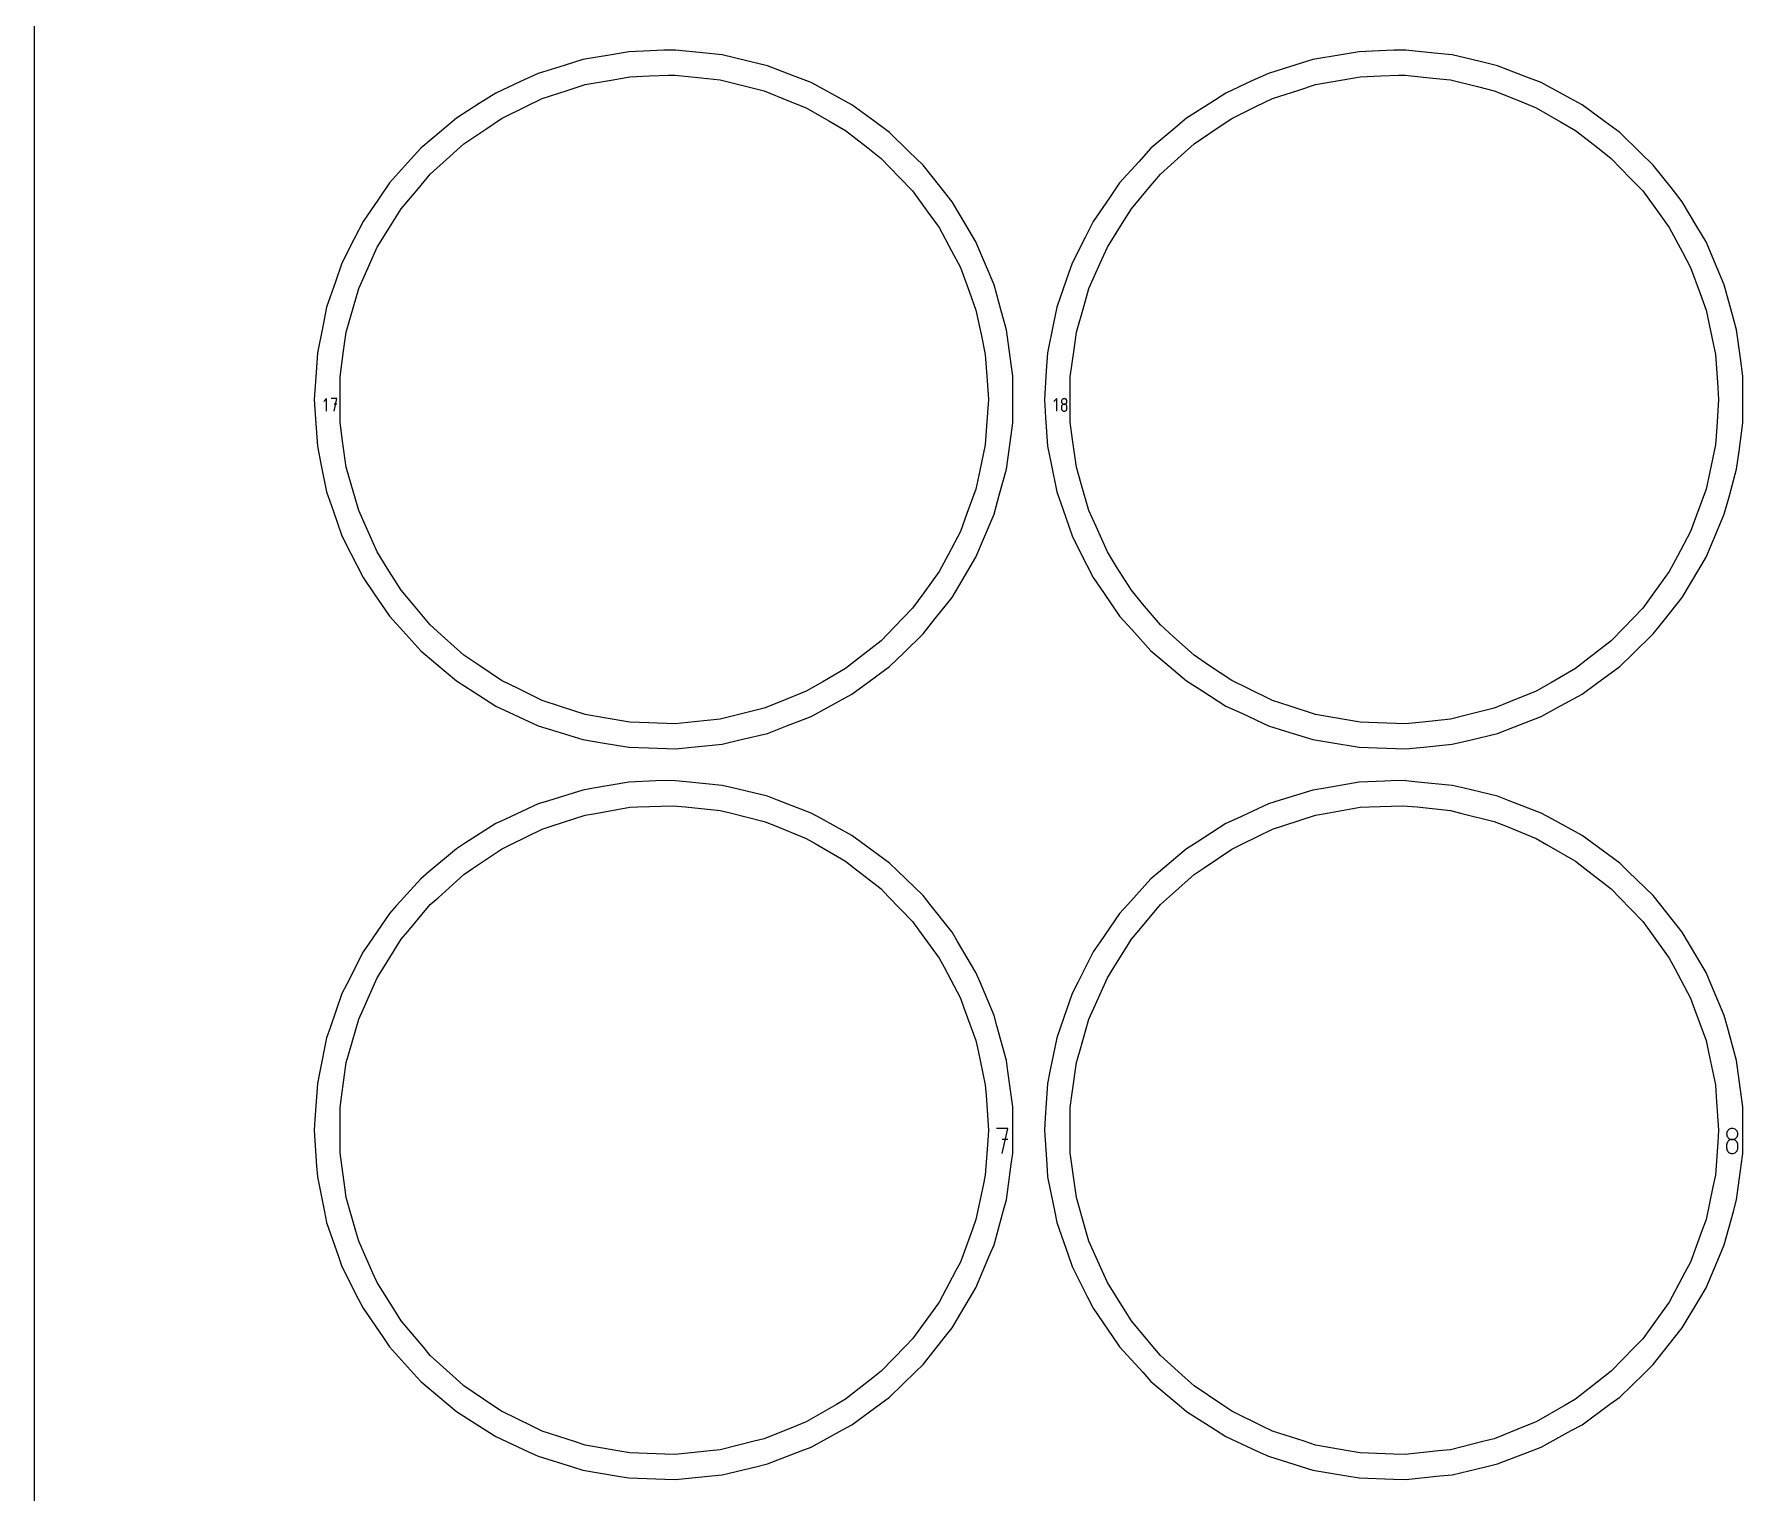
# Model space of a CAD drawing. Extents: x 0 to 800, y 0 to 1000.
# Drawn here: x 0 to 171.1, y 763.1 to 909.2 of the extents above; entities that cross this region are included whole.
import ezdxf

# ---------------------------------------------------------------- set-up
doc = ezdxf.new("R2010")
doc.units = 0
doc.header["$MEASUREMENT"] = 0
for name, color, linetype in [('annotation', 7, 'Continuous'), ('boundary', 7, 'Continuous'), ('frame', 7, 'Continuous'), ('hole', 7, 'Continuous')]:
    doc.layers.add(name, color=color, linetype=linetype)

msp = doc.modelspace()

# ---------------------------------------------------------------- linework, layer by layer
at = {"layer": 'annotation', "color": 1}
for p, q in [((29.269432, 872.66941), (28.989368, 872.389267)), ((29.269432, 871.409636), (29.269432, 872.66941)), ((30.301975, 872.66941), (29.741768, 872.66941)), ((30.021911, 871.409636), (30.301975, 872.66941)), ((102.366634, 872.66941), (102.08657, 872.389267)), ((102.366634, 871.409636), (102.366634, 872.66941)), ((102.843524, 872.438609), (102.83901, 872.388517)), ((102.856536, 872.485805), (102.843524, 872.438609)), ((102.87725, 872.529305), (102.856536, 872.485805)), ((102.904872, 872.568309), (102.87725, 872.529305)), ((102.938605, 872.602017), (102.904872, 872.568309)), ((102.977656, 872.629627), (102.938605, 872.602017)), ((103.021229, 872.650339), (102.977656, 872.629627)), ((103.068528, 872.663354), (103.021229, 872.650339)), ((103.118758, 872.66787), (103.068528, 872.663354)), ((103.168988, 872.663354), (103.118758, 872.66787)), ((103.118758, 872.66787), (103.118758, 872.66787)), ((103.216287, 872.650339), (103.168988, 872.663354)), ((103.259859, 872.629627), (103.216287, 872.650339)), ((103.29891, 872.602017), (103.259859, 872.629627)), ((103.332644, 872.568309), (103.29891, 872.602017)), ((103.360265, 872.529305), (103.332644, 872.568309)), ((103.38098, 872.485805), (103.360265, 872.529305)), ((103.393992, 872.438609), (103.38098, 872.485805)), ((103.398506, 872.388517), (103.393992, 872.438609)), ((30.301975, 872.108413), (30.021911, 872.108413)), ((102.83901, 872.388517), (102.83901, 872.388517)), ((102.83901, 872.388517), (102.843526, 872.33819)), ((102.843524, 871.878613), (102.83901, 871.82831)), ((102.83901, 871.82831), (102.83901, 871.68895)), ((102.83901, 871.68895), (102.83901, 871.68895)), ((102.83901, 871.68895), (102.843526, 871.63865)), ((102.856536, 871.925974), (102.843524, 871.878613)), ((102.843526, 872.33819), (102.856545, 872.290811)), ((102.843526, 871.63865), (102.856545, 871.591343)), ((102.87725, 871.969599), (102.856536, 871.925974)), ((102.856545, 872.290811), (102.877267, 872.247173)), ((102.856545, 871.591343), (102.877267, 871.54781)), ((102.904872, 872.008691), (102.87725, 871.969599)), ((102.877267, 872.247173), (102.904898, 872.20807)), ((102.877267, 871.54781), (102.904898, 871.508832)), ((102.938605, 872.042458), (102.904872, 872.008691)), ((102.904898, 872.20807), (102.938638, 872.174296)), ((102.904898, 871.508832), (102.938638, 871.47519)), ((102.977656, 872.070104), (102.938605, 872.042458)), ((102.938638, 872.174296), (102.977691, 872.146646)), ((102.938638, 871.47519), (102.977691, 871.447664)), ((103.021229, 872.090836), (102.977656, 872.070104)), ((102.977691, 872.146646), (103.021261, 872.125913)), ((102.977691, 871.447664), (103.021261, 871.427036)), ((103.068528, 872.103857), (103.021229, 872.090836)), ((103.021261, 872.125913), (103.068548, 872.112891)), ((103.021261, 871.427036), (103.068548, 871.414087)), ((103.118758, 872.108374), (103.068528, 872.103857)), ((103.068548, 872.112891), (103.118758, 872.108374)), ((103.068548, 871.414087), (103.118758, 871.409597)), ((103.118758, 872.108374), (103.168967, 872.112891)), ((103.168988, 872.103859), (103.118758, 872.108374)), ((103.118758, 872.108374), (103.118758, 872.108374)), ((103.118758, 872.108374), (103.118758, 872.108374)), ((103.118758, 871.409597), (103.168967, 871.414087)), ((103.118758, 871.409597), (103.118758, 871.409597)), ((103.168967, 872.112891), (103.216255, 872.125913)), ((103.168967, 871.414087), (103.216255, 871.427036)), ((103.216287, 872.090845), (103.168988, 872.103859)), ((103.216255, 872.125913), (103.259824, 872.146646)), ((103.216255, 871.427036), (103.259824, 871.447664)), ((103.259859, 872.070122), (103.216287, 872.090845)), ((103.259824, 872.146646), (103.298877, 872.174296)), ((103.259824, 871.447664), (103.298877, 871.47519)), ((103.29891, 872.042484), (103.259859, 872.070122)), ((103.298877, 872.174296), (103.332618, 872.20807)), ((103.298877, 871.47519), (103.332618, 871.508832)), ((103.332644, 872.008724), (103.29891, 872.042484)), ((103.332618, 872.20807), (103.360248, 872.247173)), ((103.332618, 871.508832), (103.360248, 871.54781)), ((103.360265, 871.969634), (103.332644, 872.008724)), ((103.360248, 872.247173), (103.380971, 872.290811)), ((103.360248, 871.54781), (103.380971, 871.591343)), ((103.38098, 871.926006), (103.360265, 871.969634)), ((103.380971, 872.290811), (103.393989, 872.33819)), ((103.380971, 871.591343), (103.393989, 871.63865)), ((103.393992, 871.878634), (103.38098, 871.926006)), ((103.393989, 872.33819), (103.398506, 872.388517)), ((103.393989, 871.63865), (103.398506, 871.68895)), ((103.398506, 871.82831), (103.393992, 871.878634)), ((103.398506, 872.388517), (103.398506, 872.388517)), ((103.398506, 871.68895), (103.398506, 871.82831)), ((103.398506, 871.82831), (103.398506, 871.82831)), ((97.459209, 799.597066), (96.338796, 799.597066)), ((96.899082, 797.077517), (97.459209, 799.597066)), ((169.44546, 799.135462), (169.436432, 799.035279)), ((169.436432, 799.035279), (169.436432, 799.035279)), ((169.436432, 799.035279), (169.445465, 798.934625)), ((169.471484, 799.229855), (169.44546, 799.135462)), ((169.445465, 798.934625), (169.471502, 798.839866)), ((169.512912, 799.316855), (169.471484, 799.229855)), ((169.471502, 798.839866), (169.512948, 798.75259)), ((169.568156, 799.394863), (169.512912, 799.316855)), ((169.635624, 799.462278), (169.568156, 799.394863)), ((169.713725, 799.517498), (169.635624, 799.462278)), ((169.80087, 799.558923), (169.713725, 799.517498)), ((169.895468, 799.584952), (169.80087, 799.558923)), ((169.995928, 799.593984), (169.895468, 799.584952)), ((170.096388, 799.584952), (169.995928, 799.593984)), ((169.995928, 799.593984), (169.995928, 799.593984)), ((170.190986, 799.558923), (170.096388, 799.584952)), ((170.278131, 799.517498), (170.190986, 799.558923)), ((170.356232, 799.462278), (170.278131, 799.517498)), ((170.4237, 799.394863), (170.356232, 799.462278)), ((170.478944, 799.316855), (170.4237, 799.394863)), ((170.478908, 798.75259), (170.520354, 798.839866)), ((170.520372, 799.229855), (170.478944, 799.316855)), ((170.520354, 798.839866), (170.546391, 798.934625)), ((170.546396, 799.135462), (170.520372, 799.229855)), ((170.546391, 798.934625), (170.555424, 799.035279)), ((170.555424, 799.035279), (170.546396, 799.135462)), ((170.555424, 799.035279), (170.555424, 799.035279)), ((97.459209, 798.475072), (96.899082, 798.475072)), ((169.44546, 798.015472), (169.436432, 797.914865)), ((169.436432, 797.914865), (169.436432, 797.636144)), ((169.436432, 797.636144), (169.436432, 797.636144)), ((169.436432, 797.636144), (169.445465, 797.535545)), ((169.471484, 798.110194), (169.44546, 798.015472)), ((169.445465, 797.535545), (169.471502, 797.440931)), ((169.512912, 798.197442), (169.471484, 798.110194)), ((169.471502, 797.440931), (169.512948, 797.353865)), ((169.568156, 798.275628), (169.512912, 798.197442)), ((169.512948, 798.75259), (169.568208, 798.674385)), ((169.512948, 797.353865), (169.568208, 797.275909)), ((169.635624, 798.343162), (169.568156, 798.275628)), ((169.568208, 798.674385), (169.635689, 798.606838)), ((169.568208, 797.275909), (169.635689, 797.208625)), ((169.713725, 798.398454), (169.635624, 798.343162)), ((169.635689, 798.606838), (169.713795, 798.551537)), ((169.635689, 797.208625), (169.713795, 797.153573)), ((169.80087, 798.439916), (169.713725, 798.398454)), ((169.713795, 798.551537), (169.800934, 798.510071)), ((169.713795, 797.153573), (169.800934, 797.112317)), ((169.895468, 798.465959), (169.80087, 798.439916)), ((169.800934, 798.510071), (169.895509, 798.484027)), ((169.995928, 798.474993), (169.895468, 798.465959)), ((169.895509, 798.484027), (169.995928, 798.474993)), ((169.995928, 798.474993), (170.096347, 798.484027)), ((170.096388, 798.465964), (169.995928, 798.474993)), ((169.995928, 798.474993), (169.995928, 798.474993)), ((169.995928, 798.474993), (169.995928, 798.474993)), ((170.096347, 798.484027), (170.190922, 798.510071)), ((170.190986, 798.439934), (170.096388, 798.465964)), ((170.190922, 798.510071), (170.278061, 798.551537)), ((170.190922, 797.112317), (170.278061, 797.153573)), ((170.278131, 798.398489), (170.190986, 798.439934)), ((170.278061, 798.551537), (170.356167, 798.606838)), ((170.278061, 797.153573), (170.356167, 797.208625)), ((170.356232, 798.343214), (170.278131, 798.398489)), ((170.356167, 798.606838), (170.423648, 798.674385)), ((170.356167, 797.208625), (170.423648, 797.275909)), ((170.4237, 798.275693), (170.356232, 798.343214)), ((170.423648, 798.674385), (170.478908, 798.75259)), ((170.423648, 797.275909), (170.478908, 797.353865)), ((170.478944, 798.197513), (170.4237, 798.275693)), ((170.478908, 797.353865), (170.520354, 797.440931)), ((170.520372, 798.110258), (170.478944, 798.197513)), ((170.520354, 797.440931), (170.546391, 797.535545)), ((170.546396, 798.015513), (170.520372, 798.110258)), ((170.546391, 797.535545), (170.555424, 797.636144)), ((170.555424, 797.914865), (170.546396, 798.015513)), ((170.555424, 797.636144), (170.555424, 797.914865)), ((170.555424, 797.914865), (170.555424, 797.914865)), ((169.800934, 797.112317), (169.895509, 797.086418)), ((169.895509, 797.086418), (169.995928, 797.077438)), ((169.995928, 797.077438), (170.096347, 797.086418)), ((169.995928, 797.077438), (169.995928, 797.077438)), ((170.096347, 797.086418), (170.190922, 797.112317))]:
    msp.add_line(p, q, dxfattribs=at)
at = {"layer": 'boundary', "color": 5}
for p, q in [((54.924596, 906.623082), (53.043478, 906.039552)), ((57.592846, 907.073158), (54.924596, 906.623082)), ((59.534964, 907.400751), (57.592846, 907.073158)), ((61.010747, 907.474797), (59.534964, 907.400751)), ((63.038306, 907.576528), (61.010747, 907.474797)), ((64.207854, 907.556982), (63.038306, 907.576528)), ((66.900191, 907.28613), (64.207854, 907.556982)), ((68.85984, 907.088988), (66.900191, 907.28613)), ((71.492081, 906.461698), (68.85984, 907.088988)), ((128.021442, 906.623082), (126.296619, 906.088035)), ((130.851056, 907.100376), (128.021442, 906.623082)), ((132.63181, 907.400751), (130.851056, 907.100376)), ((133.984976, 907.468645), (132.63181, 907.400751)), ((136.135152, 907.576528), (133.984976, 907.468645)), ((137.3047, 907.556982), (136.135152, 907.576528)), ((140.159857, 907.269751), (137.3047, 907.556982)), ((141.956686, 907.088988), (140.159857, 907.269751)), ((144.748113, 906.423763), (141.956686, 907.088988)), ((50.459035, 905.237847), (48.672469, 904.408796)), ((53.043478, 906.039552), (50.459035, 905.237847)), ((73.40799, 906.005118), (71.492081, 906.461698)), ((75.93311, 905.032581), (73.40799, 906.005118)), ((77.771049, 904.324709), (75.93311, 905.032581)), ((123.555881, 905.237847), (121.917755, 904.477679)), ((126.296619, 906.088035), (123.555881, 905.237847)), ((146.504836, 906.005118), (144.748113, 906.423763)), ((149.182664, 904.973767), (146.504836, 906.005118)), ((150.867896, 904.324709), (149.182664, 904.973767)), ((46.21793, 903.269774), (44.557815, 902.209995)), ((48.672469, 904.408796), (46.21793, 903.269774)), ((80.144013, 903.024285), (77.771049, 904.324709)), ((119.314777, 903.269774), (117.792594, 902.298048)), ((121.917755, 904.477679), (119.314777, 903.269774)), ((153.384364, 902.945642), (150.867896, 904.324709)), ((44.557815, 902.209995), (42.277004, 900.753979)), ((81.871202, 902.077756), (80.144013, 903.024285)), ((84.049683, 900.472649), (81.871202, 902.077756)), ((117.792594, 902.298048), (115.37385, 900.753979)), ((154.968048, 902.077756), (153.384364, 902.945642)), ((157.278273, 900.37558), (154.968048, 902.077756)), ((42.277004, 900.753979), (40.772971, 899.482385)), ((85.635316, 899.304352), (84.049683, 900.472649)), ((115.37385, 900.753979), (113.994781, 899.588036)), ((158.732163, 899.304352), (157.278273, 900.37558)), ((40.772971, 899.482385), (38.706599, 897.735357)), ((87.580394, 897.423207), (85.635316, 899.304352)), ((113.994781, 899.588036), (111.803445, 897.735357)), ((160.79487, 897.309444), (158.732163, 899.304352)), ((38.706599, 897.735357), (37.385436, 896.274637)), ((88.996142, 896.053993), (87.580394, 897.423207)), ((110.592052, 896.396003), (108.667153, 894.267773)), ((111.803445, 897.735357), (110.592052, 896.396003)), ((162.092989, 896.053993), (160.79487, 897.309444)), ((37.385436, 896.274637), (35.570306, 894.267773)), ((90.673153, 893.930376), (88.996142, 896.053993)), ((163.871417, 893.801949), (162.092989, 896.053993)), ((35.570306, 894.267773), (34.455668, 892.643996)), ((91.893785, 892.384675), (90.673153, 893.930376)), ((108.667153, 894.267773), (107.645125, 892.778909)), ((164.990632, 892.384675), (163.871417, 893.801949)), ((34.455668, 892.643996), (32.92428, 890.41311)), ((93.272773, 890.056484), (91.893785, 892.384675)), ((107.645125, 892.778909), (106.021127, 890.41311)), ((166.453014, 889.915686), (164.990632, 892.384675)), ((32.92428, 890.41311), (32.03598, 888.655251)), ((94.276486, 888.361882), (93.272773, 890.056484)), ((106.021127, 890.41311), (105.206632, 888.801305)), ((167.373332, 888.361882), (166.453014, 889.915686)), ((32.03598, 888.655251), (30.815555, 886.240151)), ((95.332852, 885.870661), (94.276486, 888.361882)), ((105.206632, 888.801305), (103.912401, 886.240151)), ((168.493582, 885.720004), (167.373332, 888.361882)), ((30.815555, 886.240151), (30.1695, 884.379581)), ((103.912401, 886.240151), (103.320025, 884.534168)), ((30.1695, 884.379581), (29.281894, 881.823367)), ((96.101741, 884.057397), (95.332852, 885.870661)), ((103.320025, 884.534168), (102.378741, 881.823367)), ((169.198587, 884.057397), (168.493582, 885.720004)), ((96.816635, 881.447604), (96.101741, 884.057397)), ((169.956715, 881.289777), (169.198587, 884.057397)), ((29.281894, 881.823367), (28.889591, 879.893285)), ((97.336979, 879.548036), (96.816635, 881.447604)), ((102.378741, 881.823367), (102.019032, 880.053648)), ((170.433825, 879.548036), (169.956715, 881.289777)), ((28.889591, 879.893285), (28.35061, 877.24157)), ((97.697638, 876.866243), (97.336979, 879.548036)), ((102.019032, 880.053648), (101.447457, 877.24157)), ((170.816296, 876.704062), (170.433825, 879.548036)), ((28.35061, 877.24157), (28.21905, 875.276421)), ((97.960148, 874.914269), (97.697638, 876.866243)), ((101.447457, 877.24157), (101.326828, 875.439697)), ((171.056995, 874.914269), (170.816296, 876.704062)), ((28.21905, 875.276421), (28.038302, 872.576527)), ((97.960148, 872.208333), (97.960148, 874.914269)), ((101.326828, 875.439697), (101.135148, 872.576527)), ((171.056995, 872.044691), (171.056995, 874.914269)), ((28.038302, 872.576527), (28.169862, 870.611377)), ((101.135148, 872.576527), (101.255777, 870.774654)), ((97.960148, 870.238785), (97.960148, 872.208333)), ((101.255777, 870.774654), (101.447457, 867.911484)), ((171.056995, 870.238785), (171.056995, 872.044691)), ((28.169862, 870.611377), (28.35061, 867.911484)), ((97.599489, 867.556992), (97.960148, 870.238785)), ((170.674524, 867.39481), (171.056995, 870.238785)), ((28.35061, 867.911484), (28.742913, 865.981402)), ((97.336979, 865.605018), (97.599489, 867.556992)), ((101.447457, 867.911484), (101.807165, 866.141765)), ((170.433825, 865.605018), (170.674524, 867.39481)), ((28.742913, 865.981402), (29.281894, 863.329687)), ((96.622085, 862.995225), (97.336979, 865.605018)), ((101.807165, 866.141765), (102.378741, 863.329687)), ((169.675698, 862.837398), (170.433825, 865.605018)), ((29.281894, 863.329687), (29.927949, 861.469117)), ((96.101741, 861.095657), (96.622085, 862.995225)), ((102.378741, 863.329687), (102.971117, 861.623705)), ((169.198587, 861.095657), (169.675698, 862.837398)), ((29.927949, 861.469117), (30.815555, 858.912904)), ((95.045374, 858.604437), (96.101741, 861.095657)), ((102.971117, 861.623705), (103.912401, 858.912904)), ((168.078337, 858.45378), (169.198587, 861.095657)), ((30.815555, 858.912904), (31.703855, 857.155045)), ((103.912401, 858.912904), (104.726896, 857.301099)), ((31.703855, 857.155045), (32.92428, 854.739945)), ((94.276486, 856.791174), (95.045374, 858.604437)), ((104.726896, 857.301099), (106.021127, 854.739945)), ((167.373332, 856.791174), (168.078337, 858.45378)), ((92.897498, 854.462982), (94.276486, 856.791174)), ((165.91095, 854.322184), (167.373332, 856.791174)), ((32.92428, 854.739945), (34.038919, 853.116169)), ((91.893785, 852.76838), (92.897498, 854.462982)), ((106.021127, 854.739945), (107.043154, 853.251082)), ((164.990632, 852.76838), (165.91095, 854.322184)), ((34.038919, 853.116169), (35.570306, 850.885283)), ((90.216774, 850.644762), (91.893785, 852.76838)), ((107.043154, 853.251082), (108.667153, 850.885283)), ((163.212203, 850.516336), (164.990632, 852.76838)), ((35.570306, 850.885283), (36.89147, 849.424563)), ((88.996142, 849.099062), (90.216774, 850.644762)), ((108.667153, 850.885283), (109.878546, 849.545928)), ((162.092989, 849.099062), (163.212203, 850.516336)), ((36.89147, 849.424563), (38.706599, 847.417698)), ((87.051064, 847.217915), (88.996142, 849.099062)), ((109.878546, 849.545928), (111.803445, 847.417698)), ((160.030282, 847.104152), (162.092989, 849.099062)), ((38.706599, 847.417698), (40.210632, 846.146104)), ((85.635316, 845.8487), (87.051064, 847.217915)), ((111.803445, 847.417698), (113.182514, 846.251755)), ((158.732163, 845.8487), (160.030282, 847.104152)), ((40.210632, 846.146104), (42.277004, 844.399076)), ((83.456835, 844.243594), (85.635316, 845.8487)), ((113.182514, 846.251755), (115.37385, 844.399076)), ((156.421937, 844.146525), (158.732163, 845.8487)), ((42.277004, 844.399076), (43.937119, 843.339298)), ((43.937119, 843.339298), (46.21793, 841.883281)), ((81.871202, 843.075299), (83.456835, 844.243594)), ((115.37385, 844.399076), (116.896033, 843.42735)), ((116.896033, 843.42735), (119.314777, 841.883281)), ((154.968048, 843.075299), (156.421937, 844.146525)), ((46.21793, 841.883281), (48.004496, 841.05423)), ((77.771049, 840.828346), (79.498239, 841.774875)), ((79.498239, 841.774875), (81.871202, 843.075299)), ((119.314777, 841.883281), (120.952903, 841.123113)), ((150.867896, 840.828346), (152.45158, 841.696231)), ((152.45158, 841.696231), (154.968048, 843.075299)), ((48.004496, 841.05423), (50.459035, 839.915208)), ((50.459035, 839.915208), (52.340152, 839.331678)), ((75.245928, 839.855809), (77.771049, 840.828346)), ((120.952903, 841.123113), (123.555881, 839.915208)), ((123.555881, 839.915208), (125.280704, 839.380161)), ((148.190068, 839.796995), (150.867896, 840.828346)), ((52.340152, 839.331678), (54.924596, 838.529973)), ((54.924596, 838.529973), (56.866713, 838.20238)), ((56.866713, 838.20238), (59.534964, 837.752304)), ((68.85984, 838.064068), (70.775748, 838.520648)), ((70.775748, 838.520648), (73.40799, 839.147937)), ((73.40799, 839.147937), (75.245928, 839.855809)), ((125.280704, 839.380161), (128.021443, 838.529973)), ((128.021443, 838.529973), (129.802197, 838.229598)), ((129.802197, 838.229598), (132.63181, 837.752304)), ((141.956686, 838.064068), (143.713409, 838.482712)), ((143.713409, 838.482712), (146.504836, 839.147937)), ((146.504836, 839.147937), (148.190068, 839.796995)), ((59.534964, 837.752304), (61.503419, 837.686492)), ((61.503419, 837.686492), (64.207854, 837.596073)), ((64.207854, 837.596073), (66.167503, 837.793216)), ((66.167503, 837.793216), (68.85984, 838.064068)), ((132.63181, 837.752304), (134.436714, 837.69196)), ((134.436714, 837.69196), (137.3047, 837.596073)), ((137.3047, 837.596073), (139.10153, 837.776836)), ((139.10153, 837.776836), (141.956686, 838.064068)), ((54.924596, 833.467627), (51.480532, 832.399265)), ((55.979218, 833.645519), (54.924596, 833.467627)), ((59.534964, 834.245296), (55.979218, 833.645519)), ((62.236916, 834.380864), (59.534964, 834.245296)), ((63.30584, 834.416602), (62.236916, 834.380864)), ((64.207854, 834.401528), (63.30584, 834.416602)), ((65.271996, 834.294474), (64.207854, 834.401528)), ((68.85984, 833.933533), (65.271996, 834.294474)), ((69.900229, 833.685598), (68.85984, 833.933533)), ((73.40799, 832.849663), (69.900229, 833.685598)), ((128.021442, 833.467627), (124.733673, 832.447748)), ((129.237427, 833.672738), (128.021442, 833.467627)), ((132.63181, 834.245296), (129.237427, 833.672738)), ((135.211146, 834.374712), (132.63181, 834.245296)), ((136.443621, 834.415918), (135.211146, 834.374712)), ((137.3047, 834.401528), (136.443621, 834.415918)), ((138.531662, 834.278094), (137.3047, 834.401528)), ((141.956686, 833.933533), (138.531662, 834.278094)), ((143.156261, 833.647662), (141.956686, 833.933533)), ((146.504836, 832.849663), (143.156261, 833.647662)), ((50.459035, 832.082392), (47.188083, 830.564516)), ((51.480532, 832.399265), (50.459035, 832.082392)), ((74.40604, 832.46527), (73.40799, 832.849663)), ((77.771049, 831.169255), (74.40604, 832.46527)), ((123.555881, 832.082392), (120.433368, 830.633399)), ((124.733673, 832.447748), (123.555881, 832.082392)), ((147.655593, 832.406455), (146.504836, 832.849663)), ((150.867896, 831.169255), (147.655593, 832.406455)), ((46.21793, 830.11432), (43.178491, 828.174012)), ((47.188083, 830.564516), (46.21793, 830.11432)), ((78.708959, 830.655264), (77.771049, 831.169255)), ((81.871202, 828.922302), (78.708959, 830.655264)), ((119.314777, 830.11432), (116.41327, 828.262065)), ((120.433368, 830.633399), (119.314777, 830.11432)), ((151.949311, 830.576621), (150.867896, 831.169255)), ((154.968048, 828.922302), (151.949311, 830.576621)), ((43.178491, 828.174012), (42.277004, 827.598524)), ((82.732243, 828.287885), (81.871202, 828.922302)), ((85.635316, 826.148897), (82.732243, 828.287885)), ((116.41327, 828.262065), (115.37385, 827.598524)), ((155.960833, 828.190816), (154.968048, 828.922302)), ((158.732163, 826.148897), (155.960833, 828.190816)), ((42.277004, 827.598524), (39.523329, 825.270412)), ((115.37385, 827.598524), (112.74514, 825.376064)), ((38.706599, 824.579902), (36.287733, 821.905528)), ((39.523329, 825.270412), (38.706599, 824.579902)), ((86.404105, 825.405378), (85.635316, 826.148897)), ((88.996142, 822.898538), (86.404105, 825.405378)), ((111.803445, 824.579902), (109.49435, 822.026893)), ((112.74514, 825.376064), (111.803445, 824.579902)), ((159.61858, 825.291615), (158.732163, 826.148897)), ((162.092989, 822.898538), (159.61858, 825.291615)), ((89.658978, 822.059182), (88.996142, 822.898538)), ((162.857242, 821.930756), (162.092989, 822.898538)), ((35.570306, 821.112318), (33.529559, 818.139409)), ((36.287733, 821.905528), (35.570306, 821.112318)), ((91.893785, 819.229221), (89.658978, 822.059182)), ((108.667153, 821.112318), (106.719016, 818.274323)), ((109.49435, 822.026893), (108.667153, 821.112318)), ((164.990632, 819.229221), (162.857242, 821.930756)), ((33.529559, 818.139409), (32.92428, 817.257655)), ((92.438828, 818.309007), (91.893785, 819.229221)), ((94.276486, 815.206427), (92.438828, 818.309007)), ((106.719016, 818.274323), (106.021127, 817.257655)), ((165.619069, 818.168209), (164.990632, 819.229221)), ((167.373332, 815.206427), (165.619069, 818.168209)), ((32.92428, 817.257655), (31.297926, 814.039261)), ((106.021127, 817.257655), (104.468578, 814.185314)), ((94.694013, 814.221776), (94.276486, 815.206427)), ((167.854743, 814.071119), (167.373332, 815.206427)), ((30.815555, 813.084696), (29.632719, 809.678251)), ((31.297926, 814.039261), (30.815555, 813.084696)), ((96.101741, 810.901942), (94.694013, 814.221776)), ((103.912401, 813.084696), (102.783244, 809.832839)), ((104.468578, 814.185314), (103.912401, 813.084696)), ((169.198587, 810.901942), (167.854743, 814.071119)), ((96.384301, 809.870426), (96.101741, 810.901942)), ((169.524381, 809.712598), (169.198587, 810.901942)), ((29.632719, 809.678251), (29.281894, 808.667912)), ((97.336979, 806.392581), (96.384301, 809.870426)), ((102.783244, 809.832839), (102.378741, 808.667912)), ((170.433825, 806.392581), (169.524381, 809.712598)), ((29.281894, 808.667912), (28.563641, 805.134201)), ((102.378741, 808.667912), (101.693083, 805.294564)), ((97.479529, 805.332607), (97.336979, 806.392581)), ((170.598186, 805.170425), (170.433825, 806.392581)), ((28.35061, 804.086115), (28.109742, 800.488201)), ((28.563641, 805.134201), (28.35061, 804.086115)), ((97.960148, 801.758814), (97.479529, 805.332607)), ((101.447457, 804.086115), (101.21752, 800.651477)), ((101.693083, 805.294564), (101.447457, 804.086115)), ((171.056995, 801.758814), (170.598186, 805.170425)), ((97.960148, 800.689297), (97.960148, 801.758814)), ((97.960148, 797.08333), (97.960148, 800.689297)), ((101.21752, 800.651477), (101.135148, 799.421072)), ((171.056995, 800.525655), (171.056995, 801.758814)), ((28.109742, 800.488201), (28.038302, 799.421072)), ((28.038302, 799.421072), (28.27917, 795.823158)), ((101.135148, 799.421072), (101.365085, 795.986434)), ((171.056995, 797.08333), (171.056995, 800.525655)), ((28.27917, 795.823158), (28.35061, 794.756029)), ((97.336979, 792.449563), (97.817598, 796.023356)), ((97.817598, 796.023356), (97.960148, 797.08333)), ((101.365085, 795.986434), (101.447457, 794.756029)), ((170.433825, 792.449563), (170.892634, 795.861174)), ((170.892634, 795.861174), (171.056995, 797.08333)), ((28.35061, 794.756029), (29.068863, 791.222318)), ((101.447457, 794.756029), (102.133114, 791.382681)), ((97.054418, 791.418047), (97.336979, 792.449563)), ((170.108031, 791.260219), (170.433825, 792.449563)), ((29.068863, 791.222318), (29.281894, 790.174232)), ((96.101741, 787.940203), (97.054418, 791.418047)), ((102.133114, 791.382681), (102.378741, 790.174232)), ((169.198587, 787.940203), (170.108031, 791.260219)), ((29.281894, 790.174232), (30.46473, 786.767788)), ((102.378741, 790.174232), (103.507898, 786.922376)), ((94.276486, 783.635719), (95.684213, 786.955552)), ((95.684213, 786.955552), (96.101741, 787.940203)), ((103.507898, 786.922376), (103.912401, 785.757449)), ((168.717176, 786.804895), (169.198587, 787.940203)), ((30.46473, 786.767788), (30.815555, 785.757449)), ((30.815555, 785.757449), (32.441909, 782.539055)), ((103.912401, 785.757449), (105.46495, 782.685108)), ((167.373332, 783.635719), (168.717176, 786.804895)), ((93.731443, 782.715505), (94.276486, 783.635719)), ((166.744895, 782.574707), (167.373332, 783.635719)), ((32.441909, 782.539055), (32.92428, 781.58449)), ((91.893785, 779.612925), (93.731443, 782.715505)), ((105.46495, 782.685108), (106.021127, 781.58449)), ((164.990632, 779.612925), (166.744895, 782.574707)), ((32.92428, 781.58449), (34.965028, 778.611582)), ((106.021127, 781.58449), (107.969264, 778.746495)), ((34.965028, 778.611582), (35.570306, 777.729828)), ((88.996142, 775.943607), (91.230949, 778.773569)), ((91.230949, 778.773569), (91.893785, 779.612925)), ((107.969264, 778.746495), (108.667153, 777.729828)), ((162.092989, 775.943607), (164.226378, 778.645142)), ((164.226378, 778.645142), (164.990632, 779.612925)), ((35.570306, 777.729828), (37.989172, 775.055453)), ((108.667153, 777.729828), (110.976248, 775.176819)), ((37.989172, 775.055453), (38.706599, 774.262243)), ((85.635316, 772.693245), (88.227353, 775.200087)), ((88.227353, 775.200087), (88.996142, 775.943607)), ((110.976248, 775.176819), (111.803445, 774.262243)), ((158.732163, 772.693245), (161.206571, 775.086324)), ((161.206571, 775.086324), (162.092989, 775.943607)), ((38.706599, 774.262243), (41.460274, 771.934131)), ((111.803445, 774.262243), (114.432156, 772.039783)), ((41.460274, 771.934131), (42.277004, 771.243621)), ((81.871202, 769.919844), (84.774275, 772.05883)), ((84.774275, 772.05883), (85.635316, 772.693245)), ((114.432156, 772.039783), (115.37385, 771.243621)), ((154.968048, 769.919844), (157.739377, 771.961761)), ((157.739377, 771.961761), (158.732163, 772.693245)), ((42.277004, 771.243621), (45.316444, 769.303314)), ((80.933292, 769.405854), (81.871202, 769.919844)), ((115.37385, 771.243621), (118.275358, 769.391367)), ((153.886633, 769.32721), (154.968048, 769.919844)), ((45.316444, 769.303314), (46.21793, 768.727826)), ((46.21793, 768.727826), (49.488882, 767.20995)), ((77.771049, 767.672891), (80.933292, 769.405854)), ((118.275358, 769.391367), (119.314777, 768.727826)), ((119.314777, 768.727826), (122.43729, 767.278833)), ((150.867896, 767.672891), (153.886633, 769.32721)), ((49.488882, 767.20995), (50.459035, 766.759753)), ((50.459035, 766.759753), (53.903099, 765.691391)), ((73.40799, 765.992483), (76.772999, 767.288498)), ((76.772999, 767.288498), (77.771049, 767.672891)), ((122.43729, 767.278833), (123.555881, 766.759753)), ((123.555881, 766.759753), (126.843651, 765.739874)), ((146.504836, 765.992483), (149.717139, 767.229683)), ((149.717139, 767.229683), (150.867896, 767.672891)), ((53.903099, 765.691391), (54.924596, 765.374518)), ((54.924596, 765.374518), (58.480342, 764.774741)), ((58.480342, 764.774741), (59.534964, 764.596849)), ((64.207854, 764.440618), (67.795698, 764.801559)), ((67.795698, 764.801559), (68.85984, 764.908613)), ((68.85984, 764.908613), (72.3676, 765.744547)), ((72.3676, 765.744547), (73.40799, 765.992483)), ((126.843651, 765.739874), (128.021443, 765.374518)), ((128.021443, 765.374518), (131.415826, 764.80196)), ((131.415826, 764.80196), (132.63181, 764.596849)), ((137.3047, 764.440618), (140.729725, 764.785179)), ((140.729725, 764.785179), (141.956686, 764.908613)), ((141.956686, 764.908613), (145.305262, 765.706612)), ((145.305262, 765.706612), (146.504836, 765.992483)), ((59.534964, 764.596849), (63.13893, 764.476356)), ((63.13893, 764.476356), (64.207854, 764.440618)), ((132.63181, 764.596849), (136.072226, 764.481824)), ((136.072226, 764.481824), (137.3047, 764.440618))]:
    msp.add_line(p, q, dxfattribs=at)
at = {"layer": 'frame', "color": 5}
msp.add_line((0, 1000), (0, 0), dxfattribs=at)
at = {"layer": 'hole', "color": 5}
for p, q in [((57.760138, 904.566817), (59.641127, 904.898487)), ((59.641127, 904.898487), (61.607244, 905.001527)), ((61.607244, 905.001527), (63.516114, 905.068186)), ((63.516114, 905.068186), (64.172568, 905.056729)), ((64.172568, 905.056729), (66.782335, 904.78243)), ((131.013268, 904.594374), (132.737973, 904.898487)), ((132.737973, 904.898487), (134.822992, 905.007758)), ((134.822992, 905.007758), (136.573261, 905.068879)), ((136.573261, 905.068879), (137.269414, 905.056729)), ((137.269414, 905.056729), (140.037007, 904.765842)), ((50.863583, 902.710001), (53.359319, 903.520909)), ((53.359319, 903.520909), (55.175871, 904.111138)), ((55.175871, 904.111138), (57.760138, 904.566817)), ((66.782335, 904.78243), (68.681884, 904.582779)), ((68.681884, 904.582779), (71.22809, 903.947938)), ((71.22809, 903.947938), (73.081375, 903.485862)), ((73.081375, 903.485862), (75.514455, 902.502839)), ((123.96043, 902.710001), (126.607096, 903.569949)), ((126.607096, 903.569949), (128.272717, 904.111138)), ((128.272717, 904.111138), (131.013268, 904.594374)), ((140.037007, 904.765842), (141.77873, 904.582779)), ((141.77873, 904.582779), (144.478918, 903.909546)), ((144.478918, 903.909546), (146.178222, 903.485862)), ((146.178222, 903.485862), (148.758442, 902.44339)), ((46.788303, 900.722352), (49.146872, 901.872704)), ((49.146872, 901.872704), (50.863583, 902.710001)), ((75.514455, 902.502839), (77.2854, 901.787334)), ((77.2854, 901.787334), (79.557977, 900.475258)), ((119.88515, 900.722352), (122.386353, 901.942271)), ((122.386353, 901.942271), (123.96043, 902.710001)), ((148.758442, 902.44339), (150.382247, 901.787334)), ((150.382247, 901.787334), (152.792258, 900.39591)), ((45.204823, 899.654283), (46.788303, 900.722352)), ((79.557977, 900.475258), (81.212099, 899.520249)), ((118.433235, 899.743024), (119.88515, 900.722352)), ((152.792258, 900.39591), (154.308945, 899.520249)), ((41.609889, 896.908823), (43.0293, 898.186875)), ((43.0293, 898.186875), (45.204823, 899.654283)), ((81.212099, 899.520249), (83.27995, 897.904659)), ((114.824669, 897.015011), (116.126147, 898.186875)), ((116.126147, 898.186875), (118.433235, 899.743024)), ((154.308945, 899.520249), (156.50185, 897.806956)), ((39.659778, 895.152923), (41.609889, 896.908823)), ((83.27995, 897.904659), (84.785059, 896.728734)), ((84.785059, 896.728734), (86.607959, 894.841077)), ((112.756624, 895.152923), (114.824669, 897.015011)), ((156.50185, 897.806956), (157.881906, 896.728734)), ((157.881906, 896.728734), (159.815045, 894.726921)), ((38.432027, 893.689764), (39.659778, 895.152923)), ((86.607959, 894.841077), (87.934778, 893.467124)), ((111.630882, 893.811332), (112.756624, 895.152923)), ((159.815045, 894.726921), (161.031624, 893.467124)), ((36.745235, 891.679548), (38.432027, 893.689764)), ((87.934778, 893.467124), (89.477204, 891.344141)), ((109.842081, 891.679548), (111.630882, 893.811332)), ((161.031624, 893.467124), (162.667329, 891.215753)), ((35.733086, 890.05976), (36.745235, 891.679548)), ((89.477204, 891.344141), (90.599878, 889.798903)), ((108.914028, 890.194342), (109.842081, 891.679548)), ((162.667329, 891.215753), (163.696724, 889.798903)), ((34.342508, 887.834354), (35.733086, 890.05976)), ((90.599878, 889.798903), (91.831828, 887.481914)), ((107.439354, 887.834354), (108.914028, 890.194342)), ((163.696724, 889.798903), (165.003177, 887.341794)), ((33.565632, 886.089464), (34.342508, 887.834354)), ((106.727026, 886.23444), (107.439354, 887.834354)), ((32.498292, 883.692182), (33.565632, 886.089464)), ((91.831828, 887.481914), (92.728518, 885.795467)), ((105.595138, 883.692182), (106.727026, 886.23444)), ((165.003177, 887.341794), (165.825365, 885.795467)), ((92.728518, 885.795467), (93.626038, 883.329571)), ((165.825365, 885.795467), (166.777162, 883.180446)), ((31.971826, 881.856153), (32.498292, 883.692182)), ((93.626038, 883.329571), (94.279308, 881.53474)), ((105.112415, 882.008702), (105.595138, 883.692182)), ((166.777162, 883.180446), (167.376154, 881.53474)), ((31.248522, 879.333657), (31.971826, 881.856153)), ((94.279308, 881.53474), (94.824911, 878.967933)), ((104.345369, 879.333657), (105.112415, 882.008702)), ((167.376154, 881.53474), (167.954752, 878.812705)), ((30.982686, 877.442226), (31.248522, 879.333657)), ((104.10162, 877.599377), (104.345369, 879.333657)), ((94.824911, 878.967933), (95.222034, 877.099652)), ((103.714303, 874.843612), (104.10162, 877.599377)), ((167.954752, 878.812705), (168.318881, 877.099652)), ((30.617456, 874.843612), (30.982686, 877.442226)), ((95.222034, 877.099652), (95.405078, 874.481894)), ((168.318881, 877.099652), (168.512994, 874.323584)), ((30.617456, 872.933593), (30.617456, 874.843612)), ((95.405078, 874.481894), (95.538309, 872.576527)), ((103.714303, 873.092289), (103.714303, 874.843612)), ((168.512994, 874.323584), (168.635156, 872.576527)), ((30.617456, 870.309442), (30.617456, 872.933593)), ((95.538309, 872.576527), (95.355265, 869.958768)), ((103.714303, 870.309442), (103.714303, 873.092289)), ((168.635156, 872.576527), (168.441042, 869.800459)), ((30.883293, 868.41801), (30.617456, 870.309442)), ((95.355265, 869.958768), (95.222034, 868.053401)), ((103.958052, 868.575162), (103.714303, 870.309442)), ((168.441042, 869.800459), (168.318881, 868.053401)), ((31.248523, 865.819397), (30.883293, 868.41801)), ((95.222034, 868.053401), (94.676431, 865.486594)), ((104.345369, 865.819397), (103.958052, 868.575162)), ((168.318881, 868.053401), (167.740282, 865.331366)), ((31.774988, 863.983369), (31.248523, 865.819397)), ((104.828092, 864.135917), (104.345369, 865.819397)), ((32.498292, 861.460873), (31.774988, 863.983369)), ((94.676431, 865.486594), (94.279308, 863.618313)), ((105.595138, 861.460873), (104.828092, 864.135917)), ((167.740282, 865.331366), (167.376154, 863.618313)), ((94.279308, 863.618313), (93.381788, 861.152418)), ((167.376154, 863.618313), (166.424357, 861.003292)), ((33.275168, 859.715984), (32.498292, 861.460873)), ((93.381788, 861.152418), (92.728518, 859.357587)), ((106.307467, 859.86096), (105.595138, 861.460873)), ((166.424357, 861.003292), (165.825365, 859.357587)), ((34.342508, 857.318702), (33.275168, 859.715984)), ((92.728518, 859.357587), (91.496568, 857.040599)), ((107.439354, 857.318702), (106.307467, 859.86096)), ((165.825365, 859.357587), (164.518912, 856.900479)), ((35.354656, 855.698913), (34.342508, 857.318702)), ((91.496568, 857.040599), (90.599878, 855.354152)), ((108.367407, 855.833495), (107.439354, 857.318702)), ((36.745235, 853.473506), (35.354656, 855.698913)), ((90.599878, 855.354152), (89.057451, 853.231169)), ((109.842081, 853.473506), (108.367407, 855.833495)), ((163.696725, 855.354152), (162.061019, 853.102782)), ((164.518912, 856.900479), (163.696725, 855.354152)), ((37.972986, 852.010347), (36.745235, 853.473506)), ((39.659778, 850.000132), (37.972986, 852.010347)), ((89.057451, 853.231169), (87.934778, 851.685932)), ((110.967823, 852.131915), (109.842081, 853.473506)), ((112.756624, 850.000132), (110.967823, 852.131915)), ((162.061019, 853.102782), (161.031624, 851.685932)), ((87.934778, 851.685932), (86.111878, 849.798275)), ((161.031624, 851.685932), (159.098484, 849.684118)), ((41.079189, 848.72208), (39.659778, 850.000132)), ((43.0293, 846.96618), (41.079189, 848.72208)), ((86.111878, 849.798275), (84.785059, 848.424321)), ((114.058102, 848.828268), (112.756624, 850.000132)), ((116.126147, 846.96618), (114.058102, 848.828268)), ((159.098484, 849.684118), (157.881906, 848.424321)), ((44.61278, 845.89811), (43.0293, 846.96618)), ((82.717208, 846.808732), (81.212099, 845.632807)), ((84.785059, 848.424321), (82.717208, 846.808732)), ((117.578062, 845.986852), (116.126147, 846.96618)), ((157.881906, 848.424321), (155.689001, 846.711029)), ((46.788304, 844.430703), (44.61278, 845.89811)), ((81.212099, 845.632807), (78.939522, 844.320731)), ((119.88515, 844.430703), (117.578062, 845.986852)), ((154.308945, 845.632807), (151.898934, 844.241383)), ((155.689001, 846.711029), (154.308945, 845.632807)), ((48.505015, 843.593406), (46.788304, 844.430703)), ((50.863583, 842.443055), (48.505015, 843.593406)), ((77.2854, 843.365721), (74.852321, 842.382698)), ((78.939522, 844.320731), (77.2854, 843.365721)), ((121.459227, 843.662974), (119.88515, 844.430703)), ((123.96043, 842.443055), (121.459227, 843.662974)), ((150.382247, 843.365721), (147.802026, 842.32325)), ((151.898934, 844.241383), (150.382247, 843.365721)), ((52.680134, 841.852825), (50.863583, 842.443055)), ((55.175871, 841.041917), (52.680134, 841.852825)), ((73.081375, 841.667194), (70.53517, 841.032353)), ((74.852321, 842.382698), (73.081375, 841.667194)), ((125.626051, 841.901865), (123.96043, 842.443055)), ((128.272717, 841.041917), (125.626051, 841.901865)), ((146.178222, 841.667194), (143.478034, 840.993961)), ((147.802026, 842.32325), (146.178222, 841.667194)), ((57.05686, 840.710246), (55.175871, 841.041917)), ((59.641127, 840.254568), (57.05686, 840.710246)), ((61.549996, 840.187909), (59.641127, 840.254568)), ((64.172568, 840.096326), (61.549996, 840.187909)), ((66.072117, 840.295978), (64.172568, 840.096326)), ((68.681884, 840.570277), (66.072117, 840.295978)), ((70.53517, 841.032353), (68.681884, 840.570277)), ((129.997422, 840.737803), (128.272717, 841.041917)), ((132.737973, 840.254568), (129.997422, 840.737803)), ((134.488242, 840.193447), (132.737973, 840.254568)), ((137.269414, 840.096326), (134.488242, 840.193447)), ((139.011138, 840.279389), (137.269414, 840.096326)), ((141.77873, 840.570277), (139.011138, 840.279389)), ((143.478034, 840.993961), (141.77873, 840.570277)), ((56.197298, 831.13579), (59.641127, 831.743033)), ((59.641127, 831.743033), (60.418231, 831.783759)), ((60.418231, 831.783759), (63.913105, 831.905803)), ((63.913105, 831.905803), (65.204074, 831.792858)), ((65.204074, 831.792858), (68.681884, 831.427324)), ((68.681884, 831.427324), (69.688268, 831.176404)), ((129.450428, 831.163347), (132.737973, 831.743033)), ((132.737973, 831.743033), (133.633979, 831.78999)), ((133.633979, 831.78999), (136.970253, 831.906496)), ((136.970253, 831.906496), (138.458747, 831.77627)), ((138.458747, 831.77627), (141.77873, 831.427324)), ((141.77873, 831.427324), (142.939096, 831.138012)), ((50.863583, 829.554546), (51.850019, 829.875056)), ((51.850019, 829.875056), (55.175871, 830.955683)), ((55.175871, 830.955683), (56.197298, 831.13579)), ((69.688268, 831.176404), (73.081375, 830.330407)), ((73.081375, 830.330407), (74.043046, 829.941869)), ((74.043046, 829.941869), (77.2854, 828.631879)), ((123.96043, 829.554546), (125.097795, 829.924096)), ((125.097795, 829.924096), (128.272717, 830.955683)), ((128.272717, 830.955683), (129.450428, 831.163347)), ((142.939096, 831.138012), (146.178222, 830.330407)), ((146.178222, 830.330407), (147.287033, 829.88242)), ((147.287033, 829.88242), (150.382247, 828.631879)), ((46.788303, 827.566897), (47.720524, 828.021572)), ((47.720524, 828.021572), (50.863583, 829.554546)), ((77.2854, 828.631879), (78.183632, 828.113283)), ((78.183632, 828.113283), (81.212099, 826.364794)), ((119.88515, 827.566897), (120.960005, 828.09114)), ((120.960005, 828.09114), (123.96043, 829.554546)), ((150.382247, 828.631879), (151.417913, 828.033935)), ((151.417913, 828.033935), (154.308945, 826.364794)), ((43.889172, 825.611411), (46.788303, 827.566897)), ((81.212099, 826.364794), (82.029413, 825.726235)), ((117.117584, 825.700153), (119.88515, 827.566897)), ((154.308945, 826.364794), (155.251313, 825.628532)), ((40.430556, 822.691485), (43.0293, 825.031421)), ((43.0293, 825.031421), (43.889172, 825.611411)), ((82.029413, 825.726235), (84.785059, 823.573279)), ((113.645336, 822.797673), (116.126147, 825.031421)), ((116.126147, 825.031421), (117.117584, 825.700153)), ((155.251313, 825.628532), (157.881906, 823.573279)), ((84.785059, 823.573279), (85.505557, 822.827186)), ((85.505557, 822.827186), (87.934778, 820.311669)), ((112.756624, 821.997469), (113.645336, 822.797673)), ((157.881906, 823.573279), (158.712644, 822.713029)), ((37.411936, 819.318628), (39.659778, 821.997469)), ((39.659778, 821.997469), (40.430556, 822.691485)), ((110.610792, 819.440196), (112.756624, 821.997469)), ((158.712644, 822.713029), (161.031624, 820.311669)), ((87.934778, 820.311669), (88.544419, 819.472563)), ((88.544419, 819.472563), (90.599878, 816.643449)), ((109.842081, 818.524093), (110.610792, 819.440196)), ((161.031624, 820.311669), (161.734544, 819.344176)), ((34.892131, 815.558487), (36.745235, 818.524093)), ((36.745235, 818.524093), (37.411936, 819.318628)), ((108.073073, 815.693069), (109.842081, 818.524093)), ((161.734544, 819.344176), (163.696724, 816.643449)), ((90.599878, 816.643449), (91.086804, 815.727662)), ((163.696724, 816.643449), (164.258153, 815.587542)), ((32.920156, 811.484249), (34.342508, 814.678899)), ((34.342508, 814.678899), (34.892131, 815.558487)), ((91.086804, 815.727662), (92.728518, 812.640012)), ((106.08155, 811.629225), (107.439354, 814.678899)), ((107.439354, 814.678899), (108.073073, 815.693069)), ((164.258153, 815.587542), (165.825365, 812.640012)), ((92.728518, 812.640012), (93.083261, 811.665371)), ((165.825365, 812.640012), (166.234385, 811.516246)), ((32.498292, 810.536727), (32.920156, 811.484249)), ((93.083261, 811.665371), (94.279308, 808.379286)), ((105.595138, 810.536727), (106.08155, 811.629225)), ((166.234385, 811.516246), (167.376154, 808.379286)), ((31.534407, 807.175214), (32.498292, 810.536727)), ((104.674996, 807.327763), (105.595138, 810.536727)), ((94.279308, 808.379286), (94.494956, 807.364759)), ((167.376154, 808.379286), (167.624798, 807.209531)), ((30.761813, 802.715255), (31.248522, 806.178202)), ((31.248522, 806.178202), (31.534407, 807.175214)), ((94.494956, 807.364759), (95.222034, 803.944197)), ((103.880747, 802.872407), (104.345369, 806.178202)), ((104.345369, 806.178202), (104.674996, 807.327763)), ((167.624798, 807.209531), (168.318881, 803.944197)), ((30.617456, 801.688157), (30.761813, 802.715255)), ((95.222034, 803.944197), (95.294382, 802.909533)), ((95.294382, 802.909533), (95.538309, 799.421072)), ((103.714303, 801.688157), (103.880747, 802.872407)), ((168.318881, 803.944197), (168.402298, 802.751223)), ((168.402298, 802.751223), (168.635156, 799.421072)), ((30.617456, 798.191178), (30.617456, 801.688157)), ((103.714303, 798.349874), (103.714303, 801.688157)), ((95.538309, 799.421072), (95.465961, 798.386407)), ((168.635156, 799.421072), (168.551738, 798.228098)), ((30.617456, 797.153987), (30.617456, 798.191178)), ((31.104166, 793.69104), (30.617456, 797.153987)), ((95.465961, 798.386407), (95.222034, 794.897947)), ((103.714303, 797.153987), (103.714303, 798.349874)), ((104.178925, 793.848192), (103.714303, 797.153987)), ((168.551738, 798.228098), (168.318881, 794.897947)), ((95.006385, 793.88342), (94.279308, 790.462859)), ((95.222034, 794.897947), (95.006385, 793.88342)), ((104.345369, 792.663942), (104.178925, 793.848192)), ((168.070236, 793.728192), (167.376154, 790.462859)), ((168.318881, 794.897947), (168.070236, 793.728192)), ((31.248523, 792.663942), (31.104166, 793.69104)), ((32.212407, 789.302431), (31.248523, 792.663942)), ((105.265512, 789.454979), (104.345369, 792.663942)), ((94.279308, 790.462859), (93.924564, 789.488217)), ((167.376154, 790.462859), (166.967133, 789.339092)), ((32.498292, 788.305419), (32.212407, 789.302431)), ((93.924564, 789.488217), (92.728518, 786.202132)), ((105.595138, 788.305419), (105.265512, 789.454979)), ((166.967133, 789.339092), (165.825365, 786.202132)), ((33.920643, 785.110769), (32.498292, 788.305419)), ((106.952942, 785.255745), (105.595138, 788.305419)), ((92.241592, 785.286346), (90.599878, 782.198697)), ((92.728518, 786.202132), (92.241592, 785.286346)), ((107.439354, 784.163247), (106.952942, 785.255745)), ((165.825365, 786.202132), (165.263936, 785.146226)), ((34.342508, 784.163247), (33.920643, 785.110769)), ((36.195611, 781.19764), (34.342508, 784.163247)), ((109.208362, 781.332221), (107.439354, 784.163247)), ((165.263936, 785.146226), (163.696725, 782.198697)), ((90.599878, 782.198697), (89.990236, 781.359592)), ((163.696725, 782.198697), (162.993804, 781.231204)), ((36.745235, 780.318051), (36.195611, 781.19764)), ((38.993076, 777.639211), (36.745235, 780.318051)), ((89.990236, 781.359592), (87.934778, 778.530477)), ((109.842081, 780.318051), (109.208362, 781.332221)), ((111.987914, 777.760779), (109.842081, 780.318051)), ((162.993804, 781.231204), (161.031624, 778.530477)), ((87.934778, 778.530477), (87.214279, 777.784384)), ((161.031624, 778.530477), (160.200886, 777.670227)), ((39.659778, 776.844677), (38.993076, 777.639211)), ((42.258522, 774.504742), (39.659778, 776.844677)), ((87.214279, 777.784384), (84.785059, 775.268866)), ((112.756624, 776.844677), (111.987914, 777.760779)), ((115.237435, 774.61093), (112.756624, 776.844677)), ((160.200886, 777.670227), (157.881906, 775.268866)), ((84.785059, 775.268866), (83.967744, 774.630308)), ((157.881906, 775.268866), (156.939537, 774.532605)), ((43.0293, 773.810725), (42.258522, 774.504742)), ((45.928431, 771.855238), (43.0293, 773.810725)), ((83.967744, 774.630308), (81.212099, 772.477352)), ((116.126147, 773.810725), (115.237435, 774.61093)), ((118.893713, 771.94398), (116.126147, 773.810725)), ((156.939537, 774.532605), (154.308945, 772.477352)), ((46.788304, 771.275248), (45.928431, 771.855238)), ((80.313866, 771.958756), (77.2854, 770.210266)), ((81.212099, 772.477352), (80.313866, 771.958756)), ((119.88515, 771.275248), (118.893713, 771.94398)), ((153.273278, 771.879408), (150.382247, 770.210266)), ((154.308945, 772.477352), (153.273278, 771.879408)), ((49.931363, 769.742274), (46.788304, 771.275248)), ((76.32373, 769.821728), (73.081375, 768.511739)), ((77.2854, 770.210266), (76.32373, 769.821728)), ((122.885575, 769.811842), (119.88515, 771.275248)), ((123.96043, 769.2876), (122.885575, 769.811842)), ((149.273435, 769.76228), (146.178222, 768.511739)), ((150.382247, 770.210266), (149.273435, 769.76228)), ((50.863583, 769.2876), (49.931363, 769.742274)), ((54.189435, 768.206972), (50.863583, 769.2876)), ((55.175871, 767.886462), (54.189435, 768.206972)), ((72.074992, 768.260819), (68.681884, 767.414822)), ((73.081375, 768.511739), (72.074992, 768.260819)), ((127.135351, 768.256012), (123.96043, 769.2876)), ((128.272717, 767.886462), (127.135351, 768.256012)), ((145.017856, 768.222427), (141.77873, 767.414822)), ((146.178222, 768.511739), (145.017856, 768.222427)), ((58.619699, 767.279219), (55.175871, 767.886462)), ((59.641127, 767.099113), (58.619699, 767.279219)), ((63.136001, 766.977069), (59.641127, 767.099113)), ((64.172568, 766.940871), (63.136001, 766.977069)), ((67.650378, 767.306406), (64.172568, 766.940871)), ((68.681884, 767.414822), (67.650378, 767.306406)), ((131.560262, 767.306776), (128.272717, 767.886462)), ((132.737973, 767.099113), (131.560262, 767.306776)), ((136.074247, 766.982608), (132.737973, 767.099113)), ((137.269414, 766.940871), (136.074247, 766.982608)), ((140.589398, 767.289817), (137.269414, 766.940871)), ((141.77873, 767.414822), (140.589398, 767.289817))]:
    msp.add_line(p, q, dxfattribs=at)

doc.saveas('drawing.dxf')
